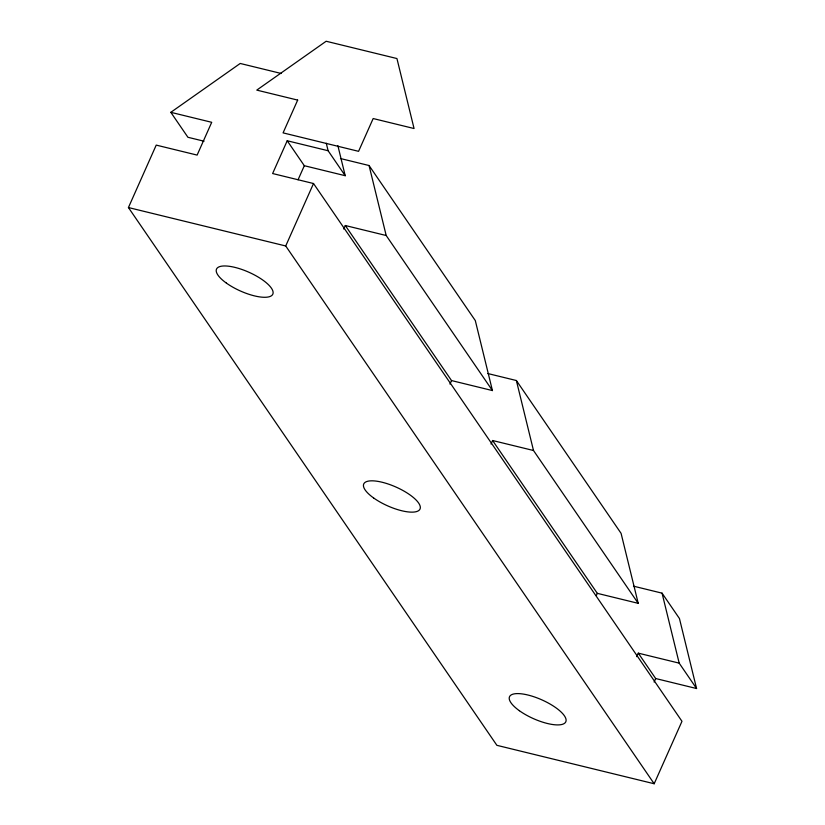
<?xml version="1.0" encoding="UTF-8"?>
<svg xmlns="http://www.w3.org/2000/svg" width="825" height="825" viewBox="0 0 825 825"><rect width="100%" height="100%" fill="white"/><g stroke="black" fill="none" stroke-linecap="round" stroke-linejoin="round"><path stroke-width="1.24" d="M287.213 140.755L304.322 165.712L345.211 175.704L328.113 150.738L287.213 140.755L272.621 173.539L313.521 183.521L681.976 721.308L654.173 783.75L496.887 745.326L128.432 207.549L156.224 145.107L197.123 155.09L211.716 122.306L170.827 112.324L240.209 63.463L281.181 73.466M298.062 179.767L304.322 165.712M654.173 783.75L285.718 245.974L313.521 183.521M343.736 229.03L345.304 225.524L386.193 235.507L492.432 390.565L451.533 380.573L345.304 225.524M449.965 384.089L451.533 380.573M491.04 444.025L492.597 440.519L533.497 450.502L638.21 603.333L597.31 593.34L492.597 440.519M596.269 595.681L597.31 593.34M636.725 656.659L638.292 653.153L679.181 663.135L696.568 688.524L655.679 678.532L638.292 653.153M654.112 682.048L655.679 678.532M340.508 158.544L369.064 165.526L475.303 320.574L492.432 390.565M204.043 141.219L187.925 137.28L170.827 112.324M128.432 207.549L285.718 245.974M487.812 373.539L516.368 380.521L621.081 533.342L638.21 603.333M633.497 586.173L662.052 593.154L679.449 618.533L696.568 688.524M662.052 593.154L679.181 663.135M516.368 380.521L533.497 450.502M369.064 165.526L386.193 235.507M337.879 145.705L345.211 175.704M326.277 143.241L328.113 150.738M297.67 100.093L283.078 132.877L358.576 151.326L373.168 118.542L414.057 128.525L396.938 58.544L326.153 41.25L256.771 90.111L297.67 100.093M226.38 283.088A30.814 10.292 24 0 0 272.693 294.401A30.814 10.292 24 0 0 234.908 267.382A30.814 10.292 24 0 0 226.38 283.088M373.601 497.949A30.814 10.292 24 0 0 419.904 509.262A30.814 10.292 24 0 0 382.119 482.243A30.814 10.292 24 0 0 373.601 497.949M519.379 710.717A30.814 10.292 24 0 0 565.682 722.03A30.814 10.292 24 0 0 527.897 695.011A30.814 10.292 24 0 0 519.379 710.717"/></g></svg>
